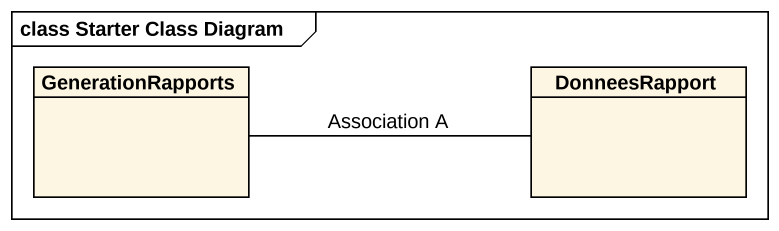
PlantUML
@startuml
mainframe class Starter Class Diagram
hide circle
hide empty members
class GenerationRapports
class DonneesRapport
GenerationRapports -right- DonneesRapport : Association A
@enduml
